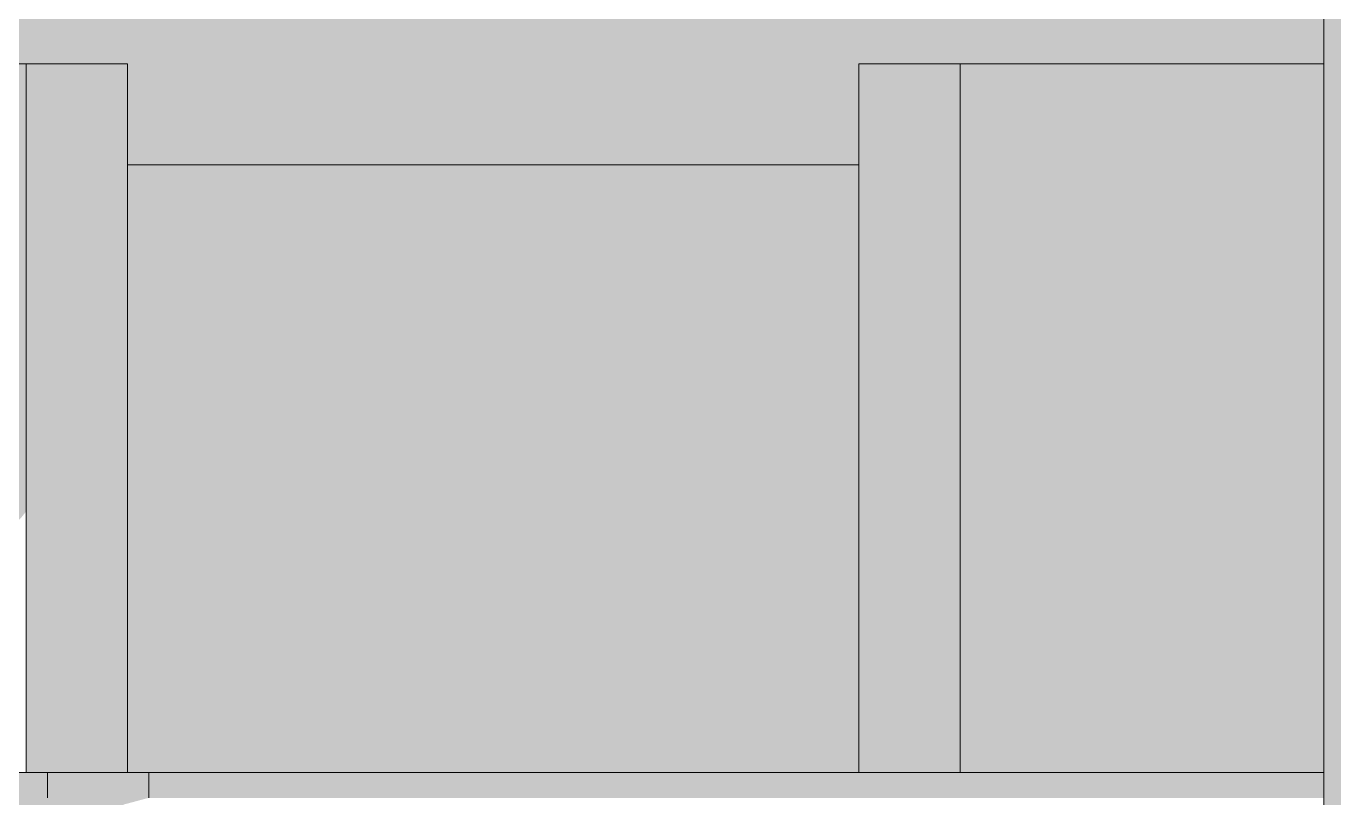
# Model space of a CAD drawing. Header units: centimetres. Extents: x -4381 to 5639, y -3920 to 4826.
# Drawn here: x 66.856 to 67.502, y 32.771 to 33.152 of the extents above; entities that cross this region are included whole.
import ezdxf
from ezdxf.xclip import XClip

# ---------------------------------------------------------------- set-up
doc = ezdxf.new("R2010")
doc.units = ezdxf.units.CM
doc.header["$MEASUREMENT"] = 0
doc.header["$XCLIPFRAME"] = 0
doc.set_wipeout_variables(frame=1)
doc.linetypes.add('Wipeout_Contour', pattern=[100, 0, -100])
for name, color, linetype in [('01- MOBILIER', 7, 'Continuous'), ('Drawing & Figure', 7, 'Continuous'), ('Structural - Bearing', 7, 'Continuous')]:
    doc.layers.add(name, color=color, linetype=linetype)
for name, color, linetype, lineweight in [('01- MOBILIER_Pen_No__1', 7, 'Continuous', 5), ('01- MOBILIER_Pen_No__101', 252, 'Continuous', 5), ('01- MOBILIER_Pen_No__18', 9, 'Continuous', 5), ('01- MOBILIER_Pen_No__2', 8, 'Continuous', 5), ('01- MOBILIER_Pen_No__7', 7, 'Continuous', 5), ('Structural - Bearing_Pen_No__1', 7, 'Continuous', 5), ('Structural - Bearing_Pen_No__18', 9, 'Continuous', 5)]:
    doc.layers.add(name, color=color, linetype=linetype, lineweight=lineweight)
for name, color, linetype, lineweight, true_color in [('01- MOBILIER_Pen_No__102', 7, 'Continuous', 5, 0xcccccc), ('01- MOBILIER_Pen_No__186', 7, 'Continuous', 5, 0xe8e8e8), ('01- MOBILIER_Pen_No__62', 7, 'Continuous', 5, 0xaaaaaa), ('03-Personnages.2D_Pen_No__58', 7, 'Continuous', 5, 0xdf0000), ('Structural - Bearing_Pen_No__112', 7, 'Continuous', 5, 0xd5aaaa)]:
    doc.layers.add(name, color=color, linetype=linetype, lineweight=lineweight, true_color=true_color)

# ---------------------------------------------------------------- blocks, each defined once
blk = doc.blocks.new('Drawing_7_7', base_point=(-363.09186, 32.20361))
at = {"color": 254, "linetype": 'Wipeout_Contour', "lineweight": 0, "ltscale": 299.099177}
blk.add_wipeout([(66.91688, 32.77111), (67.49688, 32.77111), (67.49688, 32.78361), (66.91688, 32.78361)], dxfattribs=at).dxf.layer = '01- MOBILIER'
at = {"color": 254, "linetype": 'Wipeout_Contour', "lineweight": 0, "ltscale": 1042.504036}
blk.add_wipeout([(65.56688, 35.20361), (65.71688, 35.20361), (65.71688, 33.13361), (65.84622, 33.13361), (65.84622, 33.08361), (66.20721, 33.08361), (66.20721, 33.13361), (66.90639, 33.13361), (66.90639, 33.08361), (67.26738, 33.08361), (67.26738, 33.13361), (67.49688, 33.13361), (67.49688, 35.40361), (65.56688, 35.40361)], dxfattribs=at).dxf.layer = 'Structural - Bearing'
at = {"layer": '01- MOBILIER_Pen_No__18', "linetype": 'Continuous', "ltscale": 10}
blk.add_hatch(color=256, dxfattribs=at).paths.add_polyline_path([(66.91688, 32.77111), (67.49688, 32.77111), (67.49688, 32.78361), (66.91688, 32.78361)])
at = {"layer": 'Structural - Bearing_Pen_No__112', "linetype": 'Continuous', "ltscale": 10}
blk.add_hatch(color=256, dxfattribs=at).paths.add_polyline_path([(65.56688, 35.20361), (65.71688, 35.20361), (65.71688, 33.13361), (65.84622, 33.13361), (65.84622, 33.08361), (66.20721, 33.08361), (66.20721, 33.13361), (66.90639, 33.13361), (66.90639, 33.08361), (67.26738, 33.08361), (67.26738, 33.13361), (67.49688, 33.13361), (67.49688, 35.40361), (65.56688, 35.40361)])
at = {"color": 254, "linetype": 'Wipeout_Contour', "lineweight": 0, "ltscale": 298.171394}
blk.add_wipeout([(66.86214, 33.13361), (66.8564, 33.13361), (66.8564, 32.78361), (66.86214, 32.78361)], dxfattribs=at).dxf.layer = '01- MOBILIER'
at = {"color": 254, "linetype": 'Wipeout_Contour', "lineweight": 0, "ltscale": 299.638961}
blk.add_wipeout([(67.26876, 33.13361), (67.26739, 33.13361), (67.26739, 32.78361), (67.26876, 32.78361)], dxfattribs=at).dxf.layer = '01- MOBILIER'
at = {"color": 254, "linetype": 'Wipeout_Contour', "lineweight": 0, "ltscale": 297.969584}
blk.add_wipeout([(66.86688, 32.77111), (66.91688, 32.77111), (66.91688, 32.78361), (66.86688, 32.78361)], dxfattribs=at).dxf.layer = '01- MOBILIER'
at = {"layer": '01- MOBILIER_Pen_No__102', "linetype": 'Continuous', "ltscale": 10}
blk.add_hatch(color=256, dxfattribs=at).paths.add_polyline_path([(66.86214, 33.13361), (66.8564, 33.13361), (66.8564, 32.78361), (66.86214, 32.78361)])
at = {"layer": '01- MOBILIER_Pen_No__2', "linetype": 'Continuous', "ltscale": 10}
blk.add_hatch(color=256, dxfattribs=at).paths.add_polyline_path([(66.86688, 32.77111), (66.91688, 32.77111), (66.91688, 32.78361), (66.86688, 32.78361)])
at = {"layer": '01- MOBILIER_Pen_No__62', "linetype": 'Continuous', "ltscale": 10}
blk.add_hatch(color=256, dxfattribs=at).paths.add_polyline_path([(67.26876, 33.13361), (67.26739, 33.13361), (67.26739, 32.78361), (67.26876, 32.78361)])
at = {"layer": '01- MOBILIER_Pen_No__7', "linetype": 'Continuous', "ltscale": 10}
blk.add_line((66.8564, 33.13361), (66.25723, 33.13361), dxfattribs=at)
at = {"color": 254, "linetype": 'Wipeout_Contour', "lineweight": 0, "ltscale": 298.201116}
blk.add_wipeout([(66.87298, 33.13361), (66.86214, 33.13361), (66.86214, 32.78361), (66.87298, 32.78361)], dxfattribs=at).dxf.layer = '01- MOBILIER'
at = {"color": 254, "linetype": 'Wipeout_Contour', "lineweight": 0, "ltscale": 299.649838}
blk.add_wipeout([(67.27345, 33.13361), (67.26876, 33.13361), (67.26876, 32.78361), (67.27345, 32.78361)], dxfattribs=at).dxf.layer = '01- MOBILIER'
at = {"layer": '01- MOBILIER_Pen_No__101', "linetype": 'Continuous', "ltscale": 10}
blk.add_hatch(color=256, dxfattribs=at).paths.add_polyline_path([(67.27345, 33.13361), (67.26876, 33.13361), (67.26876, 32.78361), (67.27345, 32.78361)])
at = {"layer": '01- MOBILIER_Pen_No__102', "linetype": 'Continuous', "ltscale": 10}
blk.add_hatch(color=256, dxfattribs=at).paths.add_polyline_path([(66.87298, 33.13361), (66.86214, 33.13361), (66.86214, 32.78361), (66.87298, 32.78361)])
at = {"layer": '01- MOBILIER_Pen_No__7', "linetype": 'Continuous', "ltscale": 10}
for p, q in [((66.8564, 33.13361), (66.86214, 33.13361)), ((67.26739, 33.13361), (67.26876, 33.13361))]:
    blk.add_line(p, q, dxfattribs=at)
at = {"color": 254, "linetype": 'Wipeout_Contour', "lineweight": 0, "ltscale": 298.23825}
blk.add_wipeout([(66.88284, 33.13361), (66.87298, 33.13361), (66.87298, 32.78361), (66.88284, 32.78361)], dxfattribs=at).dxf.layer = '01- MOBILIER'
at = {"color": 254, "linetype": 'Wipeout_Contour', "lineweight": 0, "ltscale": 299.669945}
blk.add_wipeout([(67.27996, 33.13361), (67.27345, 33.13361), (67.27345, 32.78361), (67.27996, 32.78361)], dxfattribs=at).dxf.layer = '01- MOBILIER'
at = {"layer": '01- MOBILIER_Pen_No__101', "linetype": 'Continuous', "ltscale": 10}
blk.add_hatch(color=256, dxfattribs=at).paths.add_polyline_path([(67.27996, 33.13361), (67.27345, 33.13361), (67.27345, 32.78361), (67.27996, 32.78361)])
at = {"layer": '01- MOBILIER_Pen_No__186', "linetype": 'Continuous', "ltscale": 10}
blk.add_hatch(color=256, dxfattribs=at).paths.add_polyline_path([(66.88284, 33.13361), (66.87298, 33.13361), (66.87298, 32.78361), (66.88284, 32.78361)])
at = {"layer": '01- MOBILIER_Pen_No__7', "linetype": 'Continuous', "ltscale": 10}
for p, q in [((66.86214, 33.13361), (66.87298, 33.13361)), ((67.26876, 33.13361), (67.27345, 33.13361))]:
    blk.add_line(p, q, dxfattribs=at)
at = {"color": 254, "linetype": 'Wipeout_Contour', "lineweight": 0, "ltscale": 298.271332}
blk.add_wipeout([(66.89142, 33.13361), (66.88284, 33.13361), (66.88284, 32.78361), (66.89142, 32.78361)], dxfattribs=at).dxf.layer = '01- MOBILIER'
at = {"color": 254, "linetype": 'Wipeout_Contour', "lineweight": 0, "ltscale": 299.696204}
blk.add_wipeout([(67.28808, 33.13361), (67.27996, 33.13361), (67.27996, 32.78361), (67.28808, 32.78361)], dxfattribs=at).dxf.layer = '01- MOBILIER'
at = {"layer": '01- MOBILIER_Pen_No__101', "linetype": 'Continuous', "ltscale": 10}
blk.add_hatch(color=256, dxfattribs=at).paths.add_polyline_path([(67.28808, 33.13361), (67.27996, 33.13361), (67.27996, 32.78361), (67.28808, 32.78361)])
at = {"layer": '01- MOBILIER_Pen_No__186', "linetype": 'Continuous', "ltscale": 10}
blk.add_hatch(color=256, dxfattribs=at).paths.add_polyline_path([(66.89142, 33.13361), (66.88284, 33.13361), (66.88284, 32.78361), (66.89142, 32.78361)])
at = {"layer": '01- MOBILIER_Pen_No__7', "linetype": 'Continuous', "ltscale": 10}
for p, q in [((66.87298, 33.13361), (66.88284, 33.13361)), ((67.27345, 33.13361), (67.27996, 33.13361))]:
    blk.add_line(p, q, dxfattribs=at)
at = {"color": 254, "linetype": 'Wipeout_Contour', "lineweight": 0, "ltscale": 298.299358}
blk.add_wipeout([(66.89846, 33.13361), (66.89142, 33.13361), (66.89142, 32.78361), (66.89846, 32.78361)], dxfattribs=at).dxf.layer = '01- MOBILIER'
at = {"color": 254, "linetype": 'Wipeout_Contour', "lineweight": 0, "ltscale": 299.727817}
blk.add_wipeout([(67.29757, 33.13361), (67.28808, 33.13361), (67.28808, 32.78361), (67.29757, 32.78361)], dxfattribs=at).dxf.layer = '01- MOBILIER'
at = {"layer": '01- MOBILIER_Pen_No__101', "linetype": 'Continuous', "ltscale": 10}
blk.add_hatch(color=256, dxfattribs=at).paths.add_polyline_path([(67.29757, 33.13361), (67.28808, 33.13361), (67.28808, 32.78361), (67.29757, 32.78361)])
at = {"layer": '01- MOBILIER_Pen_No__186', "linetype": 'Continuous', "ltscale": 10}
blk.add_hatch(color=256, dxfattribs=at).paths.add_polyline_path([(66.89846, 33.13361), (66.89142, 33.13361), (66.89142, 32.78361), (66.89846, 32.78361)])
at = {"layer": '01- MOBILIER_Pen_No__7', "linetype": 'Continuous', "ltscale": 10}
for p, q in [((66.88284, 33.13361), (66.89142, 33.13361)), ((67.27996, 33.13361), (67.28808, 33.13361))]:
    blk.add_line(p, q, dxfattribs=at)
at = {"color": 254, "linetype": 'Wipeout_Contour', "lineweight": 0, "ltscale": 298.321474}
blk.add_wipeout([(66.90374, 33.13361), (66.89846, 33.13361), (66.89846, 32.78361), (66.90374, 32.78361)], dxfattribs=at).dxf.layer = '01- MOBILIER'
at = {"color": 254, "linetype": 'Wipeout_Contour', "lineweight": 0, "ltscale": 299.763823}
blk.add_wipeout([(67.30813, 33.13361), (67.29757, 33.13361), (67.29757, 32.78361), (67.30813, 32.78361)], dxfattribs=at).dxf.layer = '01- MOBILIER'
at = {"layer": '01- MOBILIER_Pen_No__102', "linetype": 'Continuous', "ltscale": 10}
blk.add_hatch(color=256, dxfattribs=at).paths.add_polyline_path([(66.90374, 33.13361), (66.89846, 33.13361), (66.89846, 32.78361), (66.90374, 32.78361)])
at = {"layer": '01- MOBILIER_Pen_No__62', "linetype": 'Continuous', "ltscale": 10}
blk.add_hatch(color=256, dxfattribs=at).paths.add_polyline_path([(67.30813, 33.13361), (67.29757, 33.13361), (67.29757, 32.78361), (67.30813, 32.78361)])
at = {"layer": '01- MOBILIER_Pen_No__7', "linetype": 'Continuous', "ltscale": 10}
for p, q in [((66.89142, 33.13361), (66.89846, 33.13361)), ((67.28808, 33.13361), (67.29757, 33.13361))]:
    blk.add_line(p, q, dxfattribs=at)
at = {"color": 254, "linetype": 'Wipeout_Contour', "lineweight": 0, "ltscale": 298.335722}
blk.add_wipeout([(66.90639, 33.13361), (66.90374, 33.13361), (66.90374, 32.78361), (66.90639, 32.78361)], dxfattribs=at).dxf.layer = '01- MOBILIER'
at = {"color": 254, "linetype": 'Wipeout_Contour', "lineweight": 0, "ltscale": 299.799449}
blk.add_wipeout([(67.3174, 33.13361), (67.30813, 33.13361), (67.30813, 32.78361), (67.3174, 32.78361)], dxfattribs=at).dxf.layer = '01- MOBILIER'
at = {"layer": '01- MOBILIER_Pen_No__102', "linetype": 'Continuous', "ltscale": 10}
blk.add_hatch(color=256, dxfattribs=at).paths.add_polyline_path([(66.90639, 33.13361), (66.90374, 33.13361), (66.90374, 32.78361), (66.90639, 32.78361)])
at = {"layer": '01- MOBILIER_Pen_No__18', "linetype": 'Continuous', "ltscale": 10}
blk.add_hatch(color=256, dxfattribs=at).paths.add_polyline_path([(67.3174, 33.13361), (67.30813, 33.13361), (67.30813, 32.78361), (67.3174, 32.78361)])
at = {"layer": '01- MOBILIER_Pen_No__7', "linetype": 'Continuous', "ltscale": 10}
for p, q in [((66.89846, 33.13361), (66.90374, 33.13361)), ((66.90374, 33.13361), (66.90639, 33.13361)), ((67.29757, 33.13361), (67.30813, 33.13361))]:
    blk.add_line(p, q, dxfattribs=at)
at = {"color": 254, "linetype": 'Wipeout_Contour', "lineweight": 0, "ltscale": 300.137683}
blk.add_wipeout([(67.3174, 33.13361), (67.3174, 32.78361), (67.49688, 32.78361), (67.49688, 33.13361)], dxfattribs=at).dxf.layer = '01- MOBILIER'
at = {"color": 254, "linetype": 'Wipeout_Contour', "lineweight": 0, "ltscale": 1037.466967}
blk.add_wipeout([(66.86688, 32.78361), (65.56688, 32.78361), (65.56688, 32.38361), (66.89188, 32.38361), (66.89188, 32.69611), (66.91376, 32.72111), (66.91688, 32.72111), (66.90438, 32.72446), (66.89523, 32.73361), (66.89188, 32.74611), (66.89523, 32.75861), (66.90438, 32.76776), (66.91688, 32.77111), (66.86688, 32.77111)], dxfattribs=at).dxf.layer = '01- MOBILIER'
at = {"layer": '01- MOBILIER_Pen_No__102', "linetype": 'Continuous', "ltscale": 10}
for points in [[(67.3174, 33.13361), (67.3174, 32.78361), (67.49688, 32.78361), (67.49688, 33.13361)], [(66.86688, 32.78361), (65.56688, 32.78361), (65.56688, 32.38361), (66.89188, 32.38361), (66.89188, 32.69611), (66.91376, 32.72111), (66.91688, 32.72111), (66.90438, 32.72446), (66.89523, 32.73361), (66.89188, 32.74611), (66.89523, 32.75861), (66.90438, 32.76776), (66.91688, 32.77111), (66.86688, 32.77111)]]:
    blk.add_hatch(color=256, dxfattribs=at).paths.add_polyline_path(points)
at = {"layer": '01- MOBILIER_Pen_No__1', "linetype": 'Continuous', "ltscale": 10}
blk.add_line((66.86688, 32.77111), (66.86688, 32.78361), dxfattribs=at)
at = {"layer": '01- MOBILIER_Pen_No__7', "linetype": 'Continuous', "ltscale": 10}
for p, q in [((66.8564, 33.13361), (66.8564, 32.78361)), ((67.30813, 33.13361), (67.3174, 33.13361)), ((67.3174, 33.13361), (67.3174, 32.78361)), ((65.56688, 32.78361), (66.86688, 32.78361))]:
    blk.add_line(p, q, dxfattribs=at)
at = {"color": 254, "linetype": 'Wipeout_Contour', "lineweight": 0, "ltscale": 298.942583}
blk.add_wipeout([(66.90639, 33.08361), (66.90639, 32.78361), (67.26738, 32.78361), (67.26738, 33.08361)], dxfattribs=at).dxf.layer = '01- MOBILIER'
at = {"color": 254, "linetype": 'Wipeout_Contour', "lineweight": 0, "ltscale": 302.014568}
blk.add_wipeout([(67.50688, 35.38361), (67.49688, 35.38361), (67.49688, 32.22361), (67.50688, 32.22361)], dxfattribs=at).dxf.layer = 'Structural - Bearing'
at = {"layer": '01- MOBILIER_Pen_No__102', "linetype": 'Continuous', "ltscale": 10}
blk.add_hatch(color=256, dxfattribs=at).paths.add_polyline_path([(66.90639, 33.08361), (66.90639, 32.78361), (67.26738, 32.78361), (67.26738, 33.08361)])
at = {"layer": '03-Personnages.2D_Pen_No__58', "linetype": 'Continuous', "lineweight": 0, "ltscale": 10, "true_color": 0x6f0000}
blk.add_hatch(color=16, dxfattribs=at).paths.add_polyline_path([(66.38928, 33.4656), (66.37222, 33.41482), (66.36113, 33.3861), (66.35801, 33.38081), (66.35413, 33.35626), (66.35159, 33.34588), (66.34389, 33.34251), (66.32309, 33.30932), (66.29787, 33.26696), (66.28156, 33.23036), (66.26816, 33.20074), (66.25792, 33.1857), (66.24658, 33.17135), (66.23717, 33.16609), (66.23355, 33.15832), (66.23204, 33.15453), (66.22713, 33.15035), (66.22357, 33.13378), (66.22132, 33.11861), (66.22458, 33.10681), (66.22875, 33.1004), (66.23969, 33.08867), (66.24457, 33.08446), (66.25036, 33.08164), (66.25873, 33.07822), (66.26532, 33.07639), (66.26703, 33.07909), (66.26704, 33.08268), (66.26485, 33.08489), (66.26176, 33.0869), (66.26068, 33.0907), (66.2547, 33.09481), (66.25022, 33.10062), (66.24634, 33.10373), (66.24416, 33.10883), (66.24806, 33.11002), (66.25146, 33.1117), (66.25307, 33.1134), (66.25894, 33.10878), (66.26612, 33.10496), (66.28519, 33.10239), (66.29628, 33.10335), (66.30308, 33.10622), (66.32041, 33.11965), (66.34536, 33.14203), (66.37203, 33.16851), (66.39809, 33.19328), (66.41313, 33.20811), (66.41554, 33.2122), (66.43487, 33.22811), (66.44029, 33.23478), (66.44736, 33.25533), (66.45539, 33.26629), (66.45652, 33.27498), (66.46233, 33.28055), (66.46535, 33.28564), (66.46761, 33.27744), (66.46787, 33.26435), (66.46814, 33.25696), (66.46098, 33.23761), (66.44785, 33.1978), (66.45434, 33.19638), (66.45221, 33.18749), (66.45288, 33.18), (66.45423, 33.16811), (66.4504, 33.15704), (66.44542, 33.13388), (66.44397, 33.1202), (66.44634, 33.113), (66.44259, 33.09533), (66.43723, 33.07707), (66.43627, 33.0616), (66.4331, 33.04033), (66.43173, 33.02176), (66.43217, 33.00418), (66.43316, 33.00157), (66.43486, 33.00127), (66.47611, 33.00142), (66.48201, 32.97673), (66.49208, 32.94223), (66.50881, 32.90072), (66.47756, 32.82292), (66.44535, 32.75451), (66.41929, 32.70157), (66.41847, 32.69518), (66.42234, 32.68777), (66.42132, 32.68178), (66.4189, 32.6771), (66.41339, 32.67112), (66.40878, 32.66824), (66.40616, 32.66126), (66.40546, 32.6321), (66.40637, 32.60842), (66.36358, 32.51548), (66.35079, 32.48372), (66.32289, 32.44537), (66.2828, 32.38098), (66.29915, 32.37124), (66.30403, 32.36902), (66.30059, 32.35595), (66.29426, 32.34618), (66.28572, 32.33273), (66.26174, 32.30235), (66.24369, 32.28264), (66.22234, 32.26174), (66.21503, 32.25807), (66.19553, 32.25095), (66.18444, 32.24979), (66.17882, 32.24282), (66.1766, 32.23613), (66.1754, 32.23674), (66.17467, 32.22695), (66.23105, 32.21246), (66.28896, 32.2081), (66.30606, 32.2105), (66.31206, 32.21357), (66.3447, 32.20726), (66.36619, 32.21028), (66.37308, 32.26479), (66.37268, 32.26629), (66.37149, 32.26819), (66.37553, 32.28047), (66.372, 32.29736), (66.36895, 32.31165), (66.36899, 32.32274), (66.37261, 32.32942), (66.37672, 32.3342), (66.44988, 32.42983), (66.50159, 32.53336), (66.52033, 32.57884), (66.52895, 32.61307), (66.53, 32.62855), (66.53212, 32.63304), (66.57458, 32.69202), (66.60032, 32.73867), (66.66434, 32.62687), (66.68091, 32.59564), (66.68429, 32.59134), (66.70343, 32.58058), (66.70859, 32.57087), (66.74656, 32.49173), (66.79122, 32.41146), (66.80603, 32.39033), (66.81191, 32.38571), (66.82281, 32.3635), (66.83073, 32.34299), (66.84114, 32.34775), (66.84816, 32.35601), (66.8549, 32.34171), (66.85624, 32.32722), (66.86022, 32.29394), (66.86008, 32.25539), (66.85986, 32.24839), (66.86273, 32.24199), (66.86143, 32.2403), (66.84484, 32.23916), (66.82453, 32.22864), (66.817, 32.21838), (66.81458, 32.2123), (66.81356, 32.20621), (66.81365, 32.20361), (66.88146, 32.20361), (66.89086, 32.20473), (66.91787, 32.21382), (66.92508, 32.22089), (66.92753, 32.23387), (66.93027, 32.24754), (66.93301, 32.25802), (66.93802, 32.26349), (66.94596, 32.24988), (66.97225, 32.25518), (67.00441, 32.28203), (66.97833, 32.33517), (66.97643, 32.33378), (66.97049, 32.34688), (66.96472, 32.35529), (66.95817, 32.36591), (66.94762, 32.37613), (66.93656, 32.38476), (66.92861, 32.39568), (66.92404, 32.40319), (66.92535, 32.40518), (66.91, 32.44179), (66.8863, 32.49062), (66.86062, 32.54365), (66.80549, 32.62996), (66.78841, 32.65629), (66.77652, 32.6833), (66.76736, 32.69032), (66.76189, 32.69814), (66.75725, 32.71433), (66.74798, 32.74633), (66.72715, 32.78746), (66.70834, 32.83267), (66.68002, 32.9013), (66.70825, 32.94625), (66.72443, 32.97615), (66.73008, 32.99062), (66.74726, 32.99055), (66.75667, 32.99532), (66.74926, 33.04668), (66.74882, 33.1176), (66.7416, 33.16568), (66.73899, 33.19126), (66.72905, 33.23274), (66.72609, 33.24224), (66.73519, 33.27238), (66.7441, 33.27904), (66.75067, 33.29929), (66.75513, 33.31815), (66.75603, 33.28988), (66.76013, 33.23433), (66.77107, 33.19374), (66.78685, 33.13944), (66.79624, 33.08277), (66.8034, 33.04769), (66.80326, 33.0371), (66.80045, 33.03182), (66.80611, 32.99494), (66.82179, 32.99478), (66.81956, 32.9859), (66.82004, 32.9797), (66.82143, 32.9775), (66.82312, 32.9751), (66.82359, 32.96811), (66.82387, 32.96111), (66.82355, 32.95602), (66.82404, 32.95332), (66.82561, 32.94612), (66.8281, 32.94372), (66.82959, 32.94032), (66.82947, 32.93522), (66.83044, 32.92823), (66.83013, 32.92583), (66.83353, 32.92552), (66.83742, 32.9256), (66.84083, 32.92919), (66.84235, 32.93468), (66.84443, 32.93077), (66.84321, 32.92458), (66.8422, 32.91929), (66.84028, 32.91441), (66.83937, 32.91231), (66.83886, 32.90942), (66.83905, 32.90622), (66.84095, 32.90501), (66.84314, 32.90461), (66.84944, 32.90498), (66.85405, 32.90956), (66.85746, 32.91384), (66.86098, 32.92112), (66.8628, 32.92691), (66.86401, 32.9301), (66.8669, 32.9272), (66.87069, 32.92788), (66.8739, 32.92927), (66.8765, 32.93196), (66.87802, 32.93814), (66.87905, 32.94523), (66.88068, 32.95511), (66.88897, 32.95458), (66.89766, 32.95475), (66.90056, 32.95614), (66.90217, 32.95833), (66.90389, 32.96612), (66.90544, 32.9789), (66.90736, 32.98438), (66.90617, 32.98828), (66.90469, 32.99308), (66.90023, 33.00319), (66.91343, 33.00564), (66.91039, 33.02303), (66.90886, 33.06928), (66.90161, 33.13693), (66.89274, 33.22546), (66.87852, 33.29673), (66.86863, 33.3536), (66.86229, 33.39418), (66.85591, 33.42777), (66.84154, 33.45958), (66.8379, 33.47288), (66.83922, 33.50733), (66.83666, 33.51683), (66.83476, 33.51854), (66.82838, 33.54743), (66.81535, 33.56346), (66.80807, 33.56668), (66.80407, 33.56669), (66.78863, 33.57614), (66.74913, 33.59366), (66.72162, 33.60844), (66.71616, 33.61975), (66.70602, 33.63137), (66.71638, 33.62394), (66.73355, 33.62099), (66.73568, 33.63087), (66.73362, 33.64046), (66.72294, 33.6425), (66.7093, 33.65454), (66.70673, 33.66353), (66.71679, 33.65451), (66.72258, 33.65239), (66.72741, 33.66216), (66.72144, 33.66918), (66.71957, 33.67717), (66.72525, 33.67396), (66.73521, 33.66503), (66.74116, 33.65302), (66.74902, 33.6462), (66.75852, 33.64737), (66.75826, 33.65945), (66.76429, 33.66902), (66.76874, 33.68599), (66.76424, 33.71197), (66.7557, 33.72509), (66.74866, 33.7386), (66.74421, 33.7524), (66.74276, 33.76659), (66.73298, 33.79589), (66.72658, 33.81998), (66.71962, 33.8294), (66.71253, 33.82972), (66.69959, 33.84276), (66.67748, 33.86241), (66.64996, 33.8743), (66.622, 33.8765), (66.58609, 33.86414), (66.56528, 33.85283), (66.55456, 33.84348), (66.54643, 33.83382), (66.5439, 33.82574), (66.54348, 33.82034), (66.54805, 33.81094), (66.55211, 33.80153), (66.55089, 33.79714), (66.54905, 33.78496), (66.54573, 33.77938), (66.54332, 33.7751), (66.54161, 33.77071), (66.54378, 33.76461), (66.54163, 33.75689), (66.53863, 33.74465), (66.53792, 33.73154), (66.53908, 33.71968), (66.54144, 33.71102), (66.54363, 33.69994), (66.54672, 33.68196), (66.54768, 33.66707), (66.55133, 33.65767), (66.55437, 33.65439), (66.55946, 33.65148), (66.55024, 33.64422), (66.54521, 33.63325), (66.5391, 33.62788), (66.52918, 33.61992), (66.50388, 33.61232), (66.46887, 33.59817), (66.44665, 33.58526), (66.43525, 33.58121), (66.4226, 33.56397), (66.41141, 33.53674), (66.40281, 33.50511)])
at = {"layer": 'Structural - Bearing_Pen_No__18', "linetype": 'Continuous', "ltscale": 10}
blk.add_hatch(color=256, dxfattribs=at).paths.add_polyline_path([(67.50688, 35.38361), (67.49688, 35.38361), (67.49688, 32.22361), (67.50688, 32.22361)])
at = {"layer": '01- MOBILIER_Pen_No__1', "linetype": 'Continuous', "ltscale": 10}
for p, q in [((66.86688, 32.78361), (66.91688, 32.78361)), ((66.91688, 32.78361), (67.49688, 32.78361)), ((66.91688, 32.77111), (66.91688, 32.78361))]:
    blk.add_line(p, q, dxfattribs=at)
at = {"layer": '01- MOBILIER_Pen_No__7', "linetype": 'Continuous', "ltscale": 10}
for p, q in [((66.90639, 33.13361), (66.90639, 32.78361)), ((67.26739, 33.13361), (67.26739, 32.78361)), ((67.49688, 33.13361), (67.3174, 33.13361)), ((66.90639, 33.08361), (67.26739, 33.08361))]:
    blk.add_line(p, q, dxfattribs=at)
at = {"layer": 'Structural - Bearing_Pen_No__1', "linetype": 'Continuous', "ltscale": 10}
blk.add_line((67.49688, 35.38361), (67.49688, 32.22361), dxfattribs=at)

msp = doc.modelspace()

# ---------------------------------------------------------------- block references
at = {"layer": 'Drawing & Figure', "color": 151, "linetype": 'Continuous', "lineweight": 5, "ltscale": 10, "true_color": 0x80c2ff}
ref = msp.add_blockref('Drawing_7_7', (-363.09186, 32.20361), dxfattribs=at)
XClip(ref).set_block_clipping_path([(51.7463984619, 23.6253966175), (100.4426918859, 45.1170657245)])

doc.saveas('drawing.dxf')
